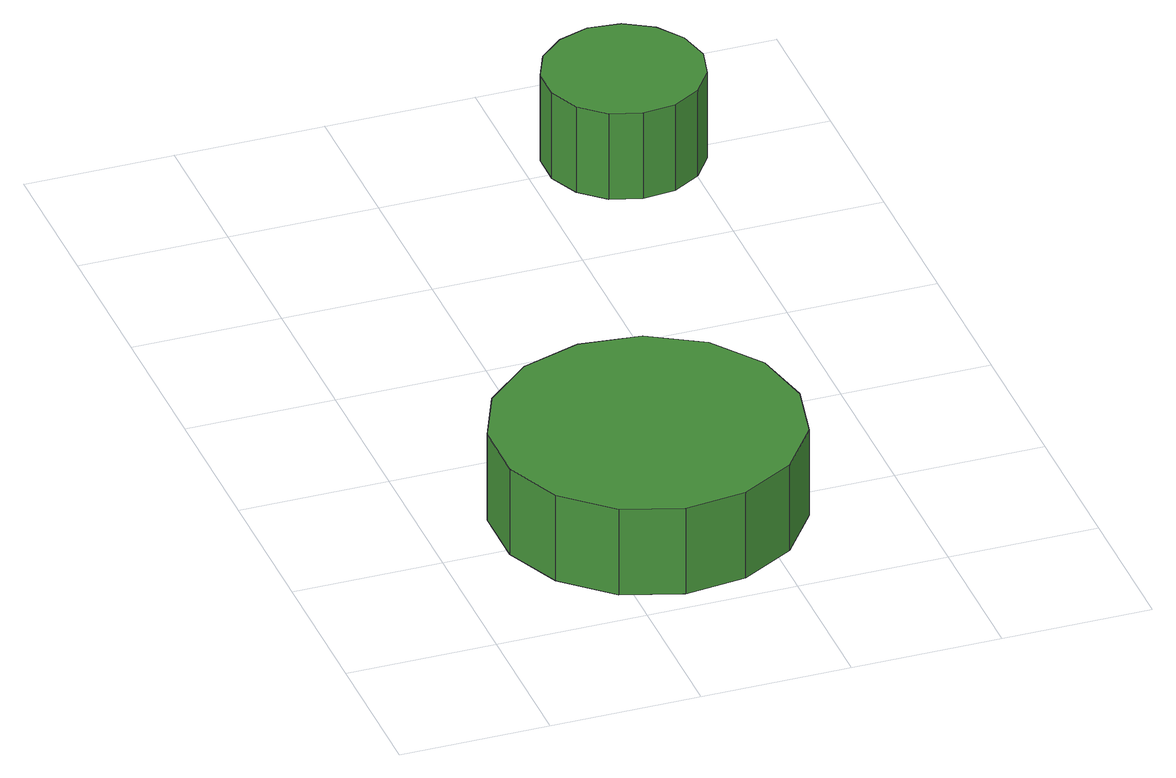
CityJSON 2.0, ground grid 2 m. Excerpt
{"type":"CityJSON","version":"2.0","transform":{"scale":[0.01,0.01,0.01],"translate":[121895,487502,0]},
"CityObjects":{
"tree1":{"type":"SolitaryVegetationObject","attributes":{"function":"something"},"geometry":[{"type":"MultiSurface","lod":"1","boundaries":[[[0,1,2,3,4,5,6,7,8,9,10,11,12,13,14]],[[15,16,17,18,19,20,21,22,23,24,25,26,27,28,29]],[[0,29,28,1]],[[1,28,27,2]],[[2,27,26,3]],[[3,26,25,4]],[[4,25,24,5]],[[5,24,23,6]],[[6,23,22,7]],[[7,22,21,8]],[[8,21,20,9]],[[9,20,19,10]],[[10,19,18,11]],[[11,18,17,12]],[[12,17,16,13]],[[13,16,15,14]],[[14,15,29,0]]]}]},
"tree2":{"type":"SolitaryVegetationObject","attributes":{"function":"something"},"geometry":[{"type":"MultiSurface","lod":"1","boundaries":[[[30,31,32,33,34,35,36,37,38,39,40,41,42,43,44]],[[45,46,47,48,49,50,51,52,53,54,55,56,57,58,59]],[[30,59,58,31]],[[31,58,57,32]],[[32,57,56,33]],[[33,56,55,34]],[[34,55,54,35]],[[35,54,53,36]],[[36,53,52,37]],[[37,52,51,38]],[[38,51,50,39]],[[39,50,49,40]],[[40,49,48,41]],[[41,48,47,42]],[[42,47,46,43]],[[43,46,45,44]],[[44,45,59,30]]]}]}
},
"vertices":[
[475,203,174],[458,285,174],[408,353,174],[335,395,174],[252,404,174],[172,378,174],[109,322,174],[75,245,174],[75,161,174],[109,84,174],[172,27,174],[252,1,174],[335,10,174],[408,52,174],[458,120,174],[458,120,47],[408,52,47],[335,10,47],[252,1,47],[172,27,47],[109,84,47],[75,161,47],[75,245,47],[109,322,47],[172,378,47],[252,404,47],[335,395,47],[408,353,47],[458,285,47],[475,203,47],
[636,1013,154],[626,1056,154],[601,1091,154],[563,1113,154],[519,1118,154],[478,1104,154],[445,1075,154],[427,1035,154],[427,991,154],[445,951,154],[478,922,154],[519,909,154],[563,913,154],[601,935,154],[626,970,154],[626,970,27],[601,935,27],[563,913,27],[519,909,27],[478,922,27],[445,951,27],[427,991,27],[427,1035,27],[445,1075,27],[478,1104,27],[519,1118,27],[563,1113,27],[601,1091,27],[626,1056,27],[636,1013,27]
]}
